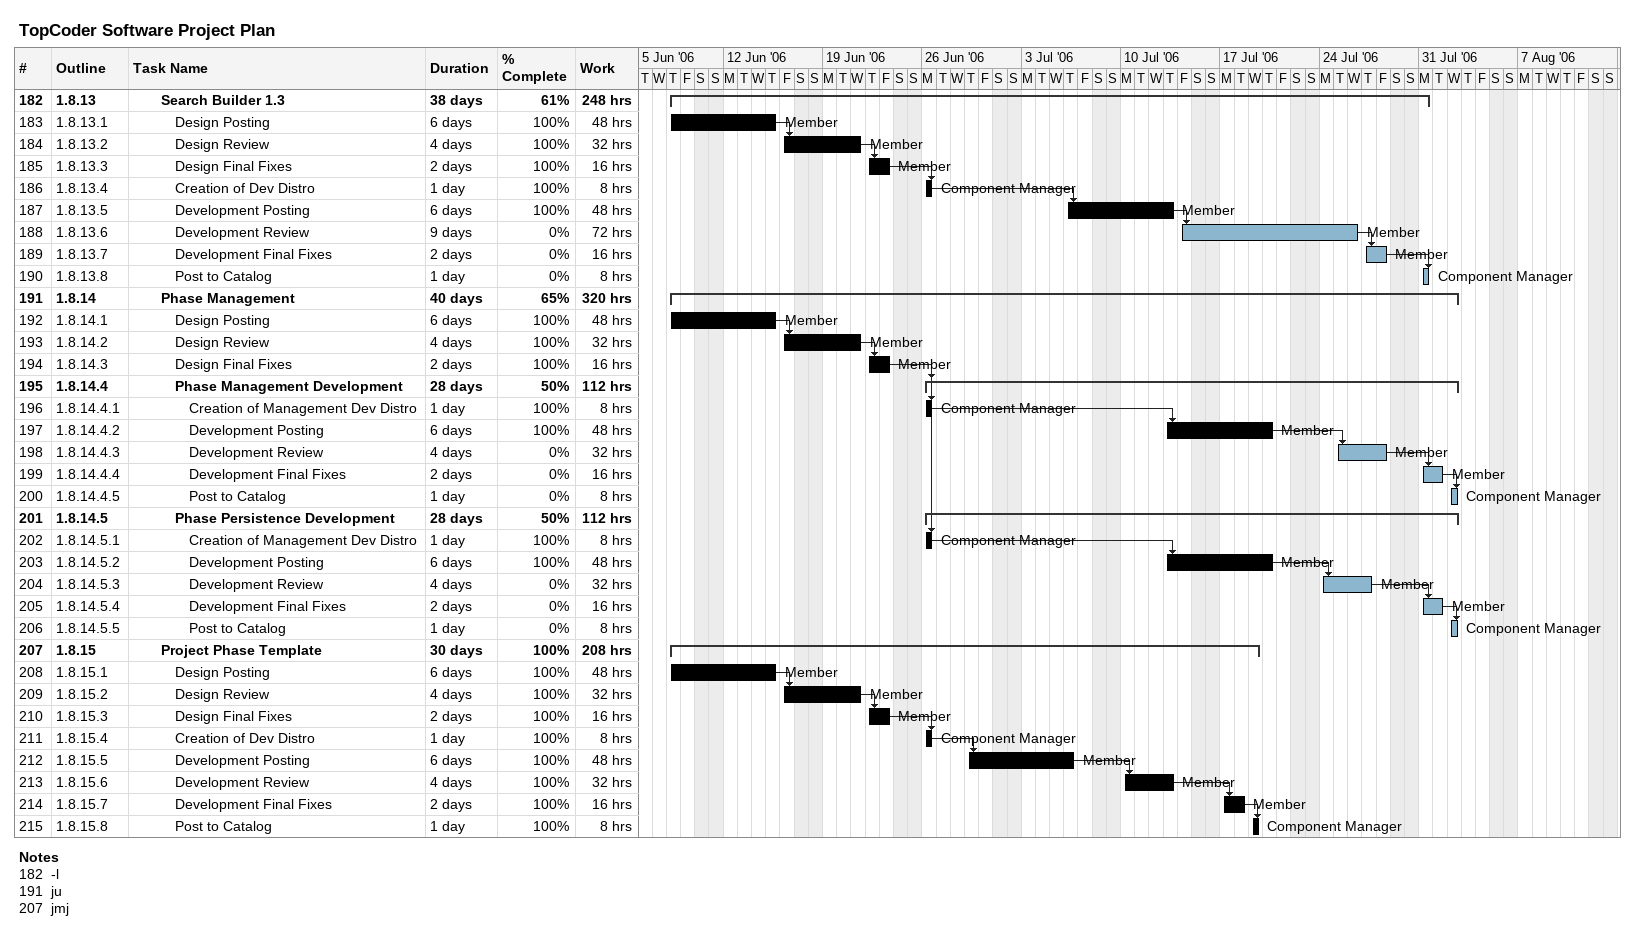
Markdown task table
TopCoder Software Project Plan

| ID | WBS | Task | Duration | Start | Finish | Predecessors | Resources | % complete | Work (h) |
|---|---|---|---|---|---|---|---|---|---|
| 182 | 1.8.13 | **Search Builder 1.3** | 38d | 2006-06-08 | 2006-07-31 |  |  | 61 | 248 |
| 183 | 1.8.13.1 | Design Posting | 6d | 2006-06-08 | 2006-06-15 |  | Member | 100 | 48 |
| 184 | 1.8.13.2 | Design Review | 4d | 2006-06-16 | 2006-06-21 | 183 | Member | 100 | 32 |
| 185 | 1.8.13.3 | Design Final Fixes | 2d | 2006-06-22 | 2006-06-23 | 184 | Member | 100 | 16 |
| 186 | 1.8.13.4 | Creation of Dev Distro | 1d | 2006-06-26 | 2006-06-26 | 185 | Component Manager | 100 | 8 |
| 187 | 1.8.13.5 | Development Posting | 6d | 2006-07-06 | 2006-07-13 | 186 | Member | 100 | 48 |
| 188 | 1.8.13.6 | Development Review | 9d | 2006-07-14 | 2006-07-26 | 187 | Member | 0 | 72 |
| 189 | 1.8.13.7 | Development Final Fixes | 2d | 2006-07-27 | 2006-07-28 | 188 | Member | 0 | 16 |
| 190 | 1.8.13.8 | Post to Catalog | 1d | 2006-07-31 | 2006-07-31 | 189 | Component Manager | 0 | 8 |
| 191 | 1.8.14 | **Phase Management** | 40d | 2006-06-08 | 2006-08-02 |  |  | 65 | 320 |
| 192 | 1.8.14.1 | Design Posting | 6d | 2006-06-08 | 2006-06-15 |  | Member | 100 | 48 |
| 193 | 1.8.14.2 | Design Review | 4d | 2006-06-16 | 2006-06-21 | 192 | Member | 100 | 32 |
| 194 | 1.8.14.3 | Design Final Fixes | 2d | 2006-06-22 | 2006-06-23 | 193 | Member | 100 | 16 |
| 195 | 1.8.14.4 | **Phase Management Development** | 28d | 2006-06-26 | 2006-08-02 | 194 |  | 50 | 112 |
| 196 | 1.8.14.4.1 | Creation of Management Dev Distro | 1d | 2006-06-26 | 2006-06-26 | 194 | Component Manager | 100 | 8 |
| 197 | 1.8.14.4.2 | Development Posting | 6d | 2006-07-13 | 2006-07-20 | 196 | Member | 100 | 48 |
| 198 | 1.8.14.4.3 | Development Review | 4d | 2006-07-25 | 2006-07-28 | 197 | Member | 0 | 32 |
| 199 | 1.8.14.4.4 | Development Final Fixes | 2d | 2006-07-31 | 2006-08-01 | 198 | Member | 0 | 16 |
| 200 | 1.8.14.4.5 | Post to Catalog | 1d | 2006-08-02 | 2006-08-02 | 199 | Component Manager | 0 | 8 |
| 201 | 1.8.14.5 | **Phase Persistence Development** | 28d | 2006-06-26 | 2006-08-02 |  |  | 50 | 112 |
| 202 | 1.8.14.5.1 | Creation of Management Dev Distro | 1d | 2006-06-26 | 2006-06-26 | 194 | Component Manager | 100 | 8 |
| 203 | 1.8.14.5.2 | Development Posting | 6d | 2006-07-13 | 2006-07-20 | 202 | Member | 100 | 48 |
| 204 | 1.8.14.5.3 | Development Review | 4d | 2006-07-24 | 2006-07-27 | 203 | Member | 0 | 32 |
| 205 | 1.8.14.5.4 | Development Final Fixes | 2d | 2006-07-31 | 2006-08-01 | 204 | Member | 0 | 16 |
| 206 | 1.8.14.5.5 | Post to Catalog | 1d | 2006-08-02 | 2006-08-02 | 205 | Component Manager | 0 | 8 |
| 207 | 1.8.15 | **Project Phase Template** | 30d | 2006-06-08 | 2006-07-19 |  |  | 100 | 208 |
| 208 | 1.8.15.1 | Design Posting | 6d | 2006-06-08 | 2006-06-15 |  | Member | 100 | 48 |
| 209 | 1.8.15.2 | Design Review | 4d | 2006-06-16 | 2006-06-21 | 208 | Member | 100 | 32 |
| 210 | 1.8.15.3 | Design Final Fixes | 2d | 2006-06-22 | 2006-06-23 | 209 | Member | 100 | 16 |
| 211 | 1.8.15.4 | Creation of Dev Distro | 1d | 2006-06-26 | 2006-06-26 | 210 | Component Manager | 100 | 8 |
| 212 | 1.8.15.5 | Development Posting | 6d | 2006-06-29 | 2006-07-06 | 211 | Member | 100 | 48 |
| 213 | 1.8.15.6 | Development Review | 4d | 2006-07-10 | 2006-07-13 | 212 | Member | 100 | 32 |
| 214 | 1.8.15.7 | Development Final Fixes | 2d | 2006-07-17 | 2006-07-18 | 213 | Member | 100 | 16 |
| 215 | 1.8.15.8 | Post to Catalog | 1d | 2006-07-19 | 2006-07-19 | 214 | Component Manager | 100 | 8 |

Notes
- 182: -l
- 191: ju
- 207: jmj
